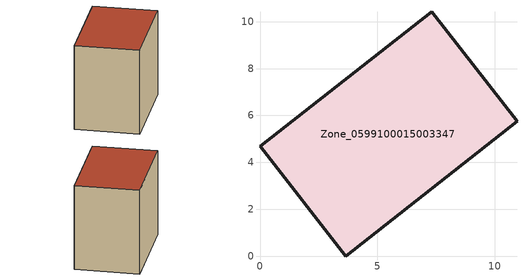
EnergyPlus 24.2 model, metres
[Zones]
Zone_0599100015003347
 floor ground (C_G): 3.66,0 0,4.69 7.32,10.41 10.96,5.75 z0.85
 wall outside (C_F): 0,4.69 3.66,0 10.96,5.75 7.32,10.41 0,4.69 z0.85:8.93
 roof outside (C_R): 10.96,5.75 7.32,10.41 0,4.69 3.66,0 z8.93
[BUILDING]
Pand.0599100015003347: North Axis=0; Terrain=City; Loads Convergence Tolerance Value=0.04; Temperature Convergence Tolerance Value=0.4; Solar Distribution=FullExterior; Maximum Number of Warmup Days=25; Minimum Number of Warmup Days=1
[Site:Location]
Rotterdam.The.Hague.AP_ZH_NLD Design_Conditions: Latitude=51.96; Longitude=4.45; Time Zone=1; Elevation=-4.5
[SITE:GROUNDTEMPERATURE:BUILDINGSURFACE]
18, 18, 18, 18, 18, 18, 18, 18, 18, 18, 18, 18
[MATERIAL] Thermal Absorptance=0.9; Solar Absorptance=0.7; Visible Absorptance=0.7
Name | Roughness | Thickness | Conductivity | Density | Specific Heat
G.TI.1975-1991 | MediumSmooth | 0.15 | 0.288461 | 540 | 1210
F.TI.1975-1991 | Rough | 0.3 | 0.230769 | 1920 | 840
R.TI.1975-1991 | MediumRough | 0.2 | 0.153846 | 1500 | 1000
[CONSTRUCTION]
C_G: G.TI.1975-1991
C_F: F.TI.1975-1991
C_R: R.TI.1975-1991
[ZONE]
Zone_0599100015003347: Type=1; Multiplier=1; Ceiling Height=Autocalculate; Volume=Autocalculate; Floor Area=autocalculate; Part of Total Floor Area=Yes
[ZONEINFILTRATION:DESIGNFLOWRATE]
Infil_Zone_0599100015003347: Zone or ZoneList or Space or SpaceList=Zone_0599100015003347; Schedule=AlwaysOn; Design Flow Rate Calculation Method=Flow/Area; Flow Rate per Floor Area=0.003; Constant Term Coefficient=1; Temperature Term Coefficient=0; Velocity Term Coefficient=0; Velocity Squared Term Coefficient=0
[HVACTEMPLATE:ZONE:IDEALLOADSAIRSYSTEM]
Zone_0599100015003347: Maximum Heating Supply Air Temperature=50; Minimum Cooling Supply Air Temperature=13; Maximum Heating Supply Air Humidity Ratio=0.0156; Minimum Cooling Supply Air Humidity Ratio=0.0077; Heating Limit=NoLimit; Cooling Limit=NoLimit; Dehumidification Control Type=ConstantSensibleHeatRatio; Cooling Sensible Heat Ratio=0.7; Dehumidification Setpoint=60; Humidification Control Type=None; Humidification Setpoint=30; Outdoor Air Method=None; Outdoor Air Flow Rate per Person=0.00944; Outdoor Air Flow Rate per Zone Floor Area=0; Outdoor Air Flow Rate per Zone=0; Demand Controlled Ventilation Type=None; Outdoor Air Economizer Type=NoEconomizer; Heat Recovery Type=None; Sensible Heat Recovery Effectiveness=0.7; Latent Heat Recovery Effectiveness=0.65
[ZONECONTROL:THERMOSTAT]
ThermostatControl_Zone_0599100015003347: Zone or ZoneList=Zone_0599100015003347; Control Type Schedule=DualSetpointControlType; Control 1=Thermostat_Zone_0599100015003347; Temperature Difference Between Cutout And Setpoint=0
[THERMOSTATSETPOINT:DUALSETPOINT]
Thermostat_Zone_0599100015003347: Heating Setpoint Temperature Schedule=HeatingSetpoint_Zone_0599100015003347; Cooling Setpoint Temperature Schedule=CoolingSetpoint_Zone_0599100015003347
[SCHEDULE:COMPACT]
HeatingSetpoint_Zone_0599100015003347: Through: 12/31, For: AllDays, Until: 24:00, 21
CoolingSetpoint_Zone_0599100015003347: Through: 12/31, For: AllDays, Until: 24:00, 24
DualSetpointControlType: Through: 12/31, For: AllDays, Until: 24:00, 4
AlwaysOn: Through: 12/31, For: AllDays, Until: 24:00, 1
